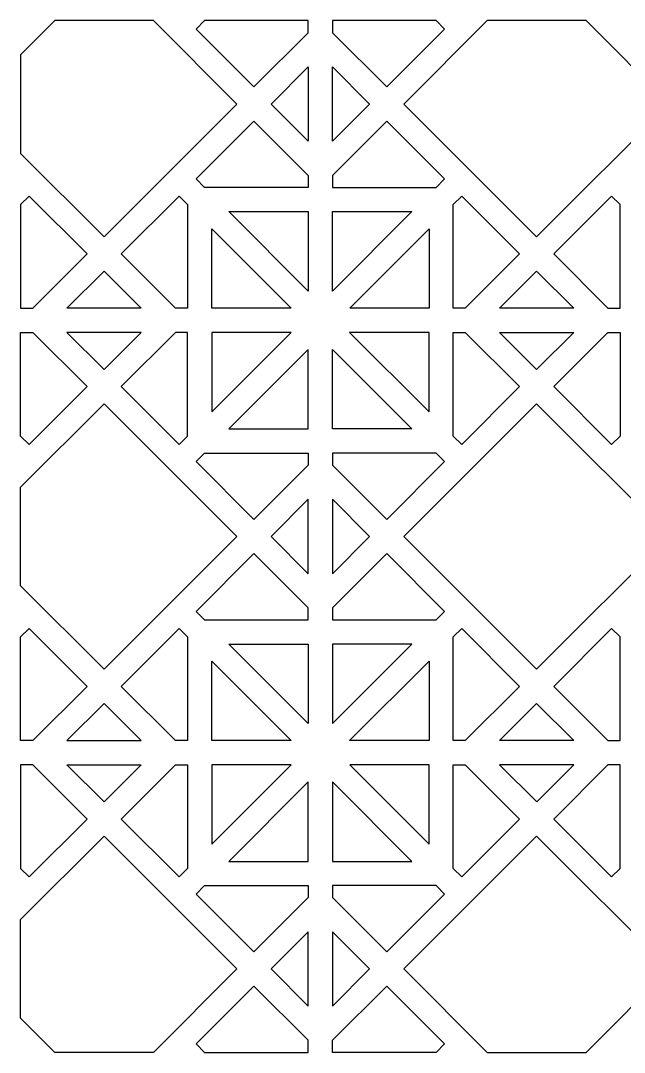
# Model space of a CAD drawing. Header units: centimetres. Extents: x -88 to 88, y -43 to 43.
# Drawn here: x -88.3 to -38.3, y -42.7 to 42.7 of the extents above; entities that cross this region are included whole.
import ezdxf

# ---------------------------------------------------------------- set-up
doc = ezdxf.new("R2010")
doc.units = ezdxf.units.CM
doc.header["$MEASUREMENT"] = 0
doc.layers.add('layer 1', color=7, linetype='Continuous')

msp = doc.modelspace()

# ---------------------------------------------------------------- linework, layer by layer
at = {"layer": 'layer 1', "color": 177}
for points, knots in [([(-68.98414, 37.23366), (-68.98414, 37.23366), (-73.77702, 42.02651), (-73.77702, 42.02651), (-73.77702, 42.02651), (-73.77702, 42.02651), (-73.07435, 42.72918), (-73.07435, 42.72918), (-73.07435, 42.72918), (-73.07435, 42.72918), (-64.48862, 42.72919), (-64.48862, 42.72919), (-64.48862, 42.72919), (-64.48862, 42.72919), (-64.48862, 41.72918), (-64.48862, 41.72918), (-64.48862, 41.72918), (-64.48862, 41.72918), (-68.98414, 37.23366), (-68.98414, 37.23366)], [0, 0, 0, 0, 0.16666667, 0.16666667, 0.16666667, 0.16666667, 0.33333333, 0.33333333, 0.33333333, 0.33333333, 0.5, 0.5, 0.5, 0.5, 0.66666667, 0.66666667, 0.66666667, 0.66666667, 1, 1, 1, 1]), ([(-81.39837, 24.81944), (-81.39837, 24.81944), (-88.30807, 31.72917), (-88.30807, 31.72917), (-88.30807, 31.72917), (-88.30807, 31.72917), (-88.30808, 39.90974), (-88.30808, 39.90974), (-88.30808, 39.90974), (-88.30808, 39.90974), (-85.48864, 42.72916), (-85.48864, 42.72916), (-85.48864, 42.72916), (-85.48864, 42.72916), (-77.3081, 42.72917), (-77.3081, 42.72917), (-77.3081, 42.72917), (-77.3081, 42.72917), (-70.39837, 35.81945), (-70.39837, 35.81945), (-70.39837, 35.81945), (-70.39837, 35.81945), (-81.39837, 24.81944), (-81.39837, 24.81944)], [0, 0, 0, 0, 0.14285714, 0.14285714, 0.14285714, 0.14285714, 0.28571429, 0.28571429, 0.28571429, 0.28571429, 0.42857143, 0.42857143, 0.42857143, 0.42857143, 0.57142857, 0.57142857, 0.57142857, 0.57142857, 0.71428571, 0.71428571, 0.71428571, 0.71428571, 1, 1, 1, 1]), ([(-53.90292, 42.72917), (-53.90292, 42.72917), (-53.20028, 42.02652), (-53.20028, 42.02652), (-53.20028, 42.02652), (-53.20028, 42.02652), (-57.99313, 37.23367), (-57.99313, 37.23367), (-57.99313, 37.23367), (-57.99313, 37.23367), (-62.48862, 41.72917), (-62.48862, 41.72917), (-62.48862, 41.72917), (-62.48862, 41.72917), (-62.48862, 42.72917), (-62.48862, 42.72917), (-62.48862, 42.72917), (-62.48862, 42.72917), (-53.90292, 42.72917), (-53.90292, 42.72917)], [0, 0, 0, 0, 0.16666667, 0.16666667, 0.16666667, 0.16666667, 0.33333333, 0.33333333, 0.33333333, 0.33333333, 0.5, 0.5, 0.5, 0.5, 0.66666667, 0.66666667, 0.66666667, 0.66666667, 1, 1, 1, 1]), ([(-56.57889, 35.81944), (-56.57889, 35.81944), (-49.66918, 42.72917), (-49.66918, 42.72917), (-49.66918, 42.72917), (-49.66918, 42.72917), (-41.48863, 42.72916), (-41.48863, 42.72916), (-41.48863, 42.72916), (-41.48863, 42.72916), (-34.57891, 35.81945), (-34.57891, 35.81945), (-34.57891, 35.81945), (-34.57891, 35.81945), (-45.57889, 24.81944), (-45.57889, 24.81944), (-45.57889, 24.81944), (-45.57889, 24.81944), (-56.57889, 35.81944), (-56.57889, 35.81944)], [0, 0, 0, 0, 0.16666667, 0.16666667, 0.16666667, 0.16666667, 0.33333333, 0.33333333, 0.33333333, 0.33333333, 0.5, 0.5, 0.5, 0.5, 0.66666667, 0.66666667, 0.66666667, 0.66666667, 1, 1, 1, 1]), ([(-67.56993, 35.81946), (-67.56993, 35.81946), (-64.48862, 32.73815), (-64.48862, 32.73815), (-64.48862, 32.73815), (-64.48862, 32.73815), (-64.48862, 38.90076), (-64.48862, 38.90076), (-64.48862, 38.90076), (-64.48862, 38.90076), (-67.56993, 35.81946), (-67.56993, 35.81946)], [0, 0, 0, 0, 0.25, 0.25, 0.25, 0.25, 0.5, 0.5, 0.5, 0.5, 1, 1, 1, 1]), ([(-62.48862, 38.90074), (-62.48862, 38.90074), (-62.48862, 32.73817), (-62.48862, 32.73817), (-62.48862, 32.73817), (-62.48862, 32.73817), (-59.40733, 35.81945), (-59.40733, 35.81945), (-59.40733, 35.81945), (-59.40733, 35.81945), (-62.48862, 38.90074), (-62.48862, 38.90074)], [0, 0, 0, 0, 0.25, 0.25, 0.25, 0.25, 0.5, 0.5, 0.5, 0.5, 1, 1, 1, 1]), ([(-64.48862, 28.90972), (-64.48862, 28.90972), (-64.48862, 29.90973), (-64.48862, 29.90973), (-64.48862, 29.90973), (-64.48862, 29.90973), (-68.98414, 34.40525), (-68.98414, 34.40525), (-68.98414, 34.40525), (-68.98414, 34.40525), (-73.77704, 29.61236), (-73.77704, 29.61236), (-73.77704, 29.61236), (-73.77704, 29.61236), (-73.07439, 28.90972), (-73.07439, 28.90972), (-73.07439, 28.90972), (-73.07439, 28.90972), (-64.48862, 28.90972), (-64.48862, 28.90972)], [0, 0, 0, 0, 0.16666667, 0.16666667, 0.16666667, 0.16666667, 0.33333333, 0.33333333, 0.33333333, 0.33333333, 0.5, 0.5, 0.5, 0.5, 0.66666667, 0.66666667, 0.66666667, 0.66666667, 1, 1, 1, 1]), ([(-62.48862, 28.90972), (-62.48862, 28.90972), (-62.48862, 29.90971), (-62.48862, 29.90971), (-62.48862, 29.90971), (-62.48862, 29.90971), (-57.9931, 34.40522), (-57.9931, 34.40522), (-57.9931, 34.40522), (-57.9931, 34.40522), (-57.95429, 34.36641), (-57.95429, 34.36641), (-57.95429, 34.36641), (-57.95429, 34.36641), (-57.95427, 34.36639), (-57.95427, 34.36639), (-57.95427, 34.36639), (-57.95427, 34.36639), (-53.20025, 29.61235), (-53.20025, 29.61235), (-53.20025, 29.61235), (-53.20025, 29.61235), (-53.90287, 28.90974), (-53.90287, 28.90974), (-53.90287, 28.90974), (-53.90287, 28.90974), (-62.48862, 28.90972), (-62.48862, 28.90972)], [0, 0, 0, 0, 0.125, 0.125, 0.125, 0.125, 0.25, 0.25, 0.25, 0.25, 0.375, 0.375, 0.375, 0.375, 0.5, 0.5, 0.5, 0.5, 0.625, 0.625, 0.625, 0.625, 0.75, 0.75, 0.75, 0.75, 1, 1, 1, 1]), ([(-87.30814, 18.90966), (-87.30814, 18.90966), (-88.30807, 18.90967), (-88.30807, 18.90967), (-88.30807, 18.90967), (-88.30807, 18.90967), (-88.30809, 27.49543), (-88.30809, 27.49543), (-88.30809, 27.49543), (-88.30809, 27.49543), (-87.60542, 28.19809), (-87.60542, 28.19809), (-87.60542, 28.19809), (-87.60542, 28.19809), (-82.81257, 23.40524), (-82.81257, 23.40524), (-82.81257, 23.40524), (-82.81257, 23.40524), (-87.30814, 18.90966), (-87.30814, 18.90966)], [0, 0, 0, 0, 0.16666667, 0.16666667, 0.16666667, 0.16666667, 0.33333333, 0.33333333, 0.33333333, 0.33333333, 0.5, 0.5, 0.5, 0.5, 0.66666667, 0.66666667, 0.66666667, 0.66666667, 1, 1, 1, 1]), ([(-79.98414, 23.40525), (-79.98414, 23.40525), (-75.48856, 18.90966), (-75.48856, 18.90966), (-75.48856, 18.90966), (-75.48856, 18.90966), (-74.48862, 18.90965), (-74.48862, 18.90965), (-74.48862, 18.90965), (-74.48862, 18.90965), (-74.48862, 27.49551), (-74.48862, 27.49551), (-74.48862, 27.49551), (-74.48862, 27.49551), (-75.19126, 28.19815), (-75.19126, 28.19815), (-75.19126, 28.19815), (-75.19126, 28.19815), (-79.98414, 23.40525), (-79.98414, 23.40525)], [0, 0, 0, 0, 0.16666667, 0.16666667, 0.16666667, 0.16666667, 0.33333333, 0.33333333, 0.33333333, 0.33333333, 0.5, 0.5, 0.5, 0.5, 0.66666667, 0.66666667, 0.66666667, 0.66666667, 1, 1, 1, 1]), ([(-46.99311, 23.40523), (-46.99311, 23.40523), (-51.78601, 28.19813), (-51.78601, 28.19813), (-51.78601, 28.19813), (-51.78601, 28.19813), (-52.48862, 27.49555), (-52.48862, 27.49555), (-52.48862, 27.49555), (-52.48862, 27.49555), (-52.48862, 18.90975), (-52.48862, 18.90975), (-52.48862, 18.90975), (-52.48862, 18.90975), (-51.48859, 18.90975), (-51.48859, 18.90975), (-51.48859, 18.90975), (-51.48859, 18.90975), (-46.99311, 23.40523), (-46.99311, 23.40523)], [0, 0, 0, 0, 0.16666667, 0.16666667, 0.16666667, 0.16666667, 0.33333333, 0.33333333, 0.33333333, 0.33333333, 0.5, 0.5, 0.5, 0.5, 0.66666667, 0.66666667, 0.66666667, 0.66666667, 1, 1, 1, 1]), ([(-38.66917, 18.90976), (-38.66917, 18.90976), (-39.66921, 18.90975), (-39.66921, 18.90975), (-39.66921, 18.90975), (-39.66921, 18.90975), (-44.16467, 23.40524), (-44.16467, 23.40524), (-44.16467, 23.40524), (-44.16467, 23.40524), (-39.37181, 28.19811), (-39.37181, 28.19811), (-39.37181, 28.19811), (-39.37181, 28.19811), (-38.66917, 27.49547), (-38.66917, 27.49547), (-38.66917, 27.49547), (-38.66917, 27.49547), (-38.66917, 18.90976), (-38.66917, 18.90976)], [0, 0, 0, 0, 0.16666667, 0.16666667, 0.16666667, 0.16666667, 0.33333333, 0.33333333, 0.33333333, 0.33333333, 0.5, 0.5, 0.5, 0.5, 0.66666667, 0.66666667, 0.66666667, 0.66666667, 1, 1, 1, 1]), ([(-64.48863, 20.32395), (-64.48863, 20.32395), (-64.48864, 26.90969), (-64.48864, 26.90969), (-64.48864, 26.90969), (-64.48864, 26.90969), (-71.07439, 26.90971), (-71.07439, 26.90971), (-71.07439, 26.90971), (-71.07439, 26.90971), (-64.48863, 20.32395), (-64.48863, 20.32395)], [0, 0, 0, 0, 0.25, 0.25, 0.25, 0.25, 0.5, 0.5, 0.5, 0.5, 1, 1, 1, 1]), ([(-62.48864, 26.90969), (-62.48864, 26.90969), (-62.48865, 20.32393), (-62.48865, 20.32393), (-62.48865, 20.32393), (-62.48865, 20.32393), (-55.90287, 26.90971), (-55.90287, 26.90971), (-55.90287, 26.90971), (-55.90287, 26.90971), (-62.48864, 26.90969), (-62.48864, 26.90969)], [0, 0, 0, 0, 0.25, 0.25, 0.25, 0.25, 0.5, 0.5, 0.5, 0.5, 1, 1, 1, 1]), ([(-65.90285, 18.90973), (-65.90285, 18.90973), (-72.48861, 25.4955), (-72.48861, 25.4955), (-72.48861, 25.4955), (-72.48861, 25.4955), (-72.4886, 18.90974), (-72.4886, 18.90974), (-72.4886, 18.90974), (-72.4886, 18.90974), (-65.90285, 18.90973), (-65.90285, 18.90973)], [0, 0, 0, 0, 0.25, 0.25, 0.25, 0.25, 0.5, 0.5, 0.5, 0.5, 1, 1, 1, 1]), ([(-61.06028, 18.90975), (-61.06028, 18.90975), (-54.48863, 18.90975), (-54.48863, 18.90975), (-54.48863, 18.90975), (-54.48863, 18.90975), (-54.48864, 25.49552), (-54.48864, 25.49552), (-54.48864, 25.49552), (-54.48864, 25.49552), (-61.06028, 18.90975), (-61.06028, 18.90975)], [0, 0, 0, 0, 0.25, 0.25, 0.25, 0.25, 0.5, 0.5, 0.5, 0.5, 1, 1, 1, 1]), ([(-84.47971, 18.90967), (-84.47971, 18.90967), (-78.31699, 18.90966), (-78.31699, 18.90966), (-78.31699, 18.90966), (-78.31699, 18.90966), (-81.39835, 21.99103), (-81.39835, 21.99103), (-81.39835, 21.99103), (-81.39835, 21.99103), (-84.47971, 18.90967), (-84.47971, 18.90967)], [0, 0, 0, 0, 0.25, 0.25, 0.25, 0.25, 0.5, 0.5, 0.5, 0.5, 1, 1, 1, 1]), ([(-48.66017, 18.90976), (-48.66017, 18.90976), (-42.49763, 18.90975), (-42.49763, 18.90975), (-42.49763, 18.90975), (-42.49763, 18.90975), (-45.5789, 21.99101), (-45.5789, 21.99101), (-45.5789, 21.99101), (-45.5789, 21.99101), (-48.66017, 18.90976), (-48.66017, 18.90976)], [0, 0, 0, 0, 0.25, 0.25, 0.25, 0.25, 0.5, 0.5, 0.5, 0.5, 1, 1, 1, 1]), ([(-87.30801, 16.90967), (-87.30801, 16.90967), (-88.30807, 16.90966), (-88.30807, 16.90966), (-88.30807, 16.90966), (-88.30807, 16.90966), (-88.30807, 8.3239), (-88.30807, 8.3239), (-88.30807, 8.3239), (-88.30807, 8.3239), (-87.60549, 7.62134), (-87.60549, 7.62134), (-87.60549, 7.62134), (-87.60549, 7.62134), (-82.81257, 12.41422), (-82.81257, 12.41422), (-82.81257, 12.41422), (-82.81257, 12.41422), (-87.30801, 16.90967), (-87.30801, 16.90967)], [0, 0, 0, 0, 0.16666667, 0.16666667, 0.16666667, 0.16666667, 0.33333333, 0.33333333, 0.33333333, 0.33333333, 0.5, 0.5, 0.5, 0.5, 0.66666667, 0.66666667, 0.66666667, 0.66666667, 1, 1, 1, 1]), ([(-84.47966, 16.90974), (-84.47966, 16.90974), (-78.31704, 16.90975), (-78.31704, 16.90975), (-78.31704, 16.90975), (-78.31704, 16.90975), (-81.39835, 13.82843), (-81.39835, 13.82843), (-81.39835, 13.82843), (-81.39835, 13.82843), (-84.47966, 16.90974), (-84.47966, 16.90974)], [0, 0, 0, 0, 0.25, 0.25, 0.25, 0.25, 0.5, 0.5, 0.5, 0.5, 1, 1, 1, 1]), ([(-75.19127, 7.62135), (-75.19127, 7.62135), (-79.98413, 12.41421), (-79.98413, 12.41421), (-79.98413, 12.41421), (-79.98413, 12.41421), (-75.48862, 16.90974), (-75.48862, 16.90974), (-75.48862, 16.90974), (-75.48862, 16.90974), (-74.48862, 16.90974), (-74.48862, 16.90974), (-74.48862, 16.90974), (-74.48862, 16.90974), (-74.48862, 8.32401), (-74.48862, 8.32401), (-74.48862, 8.32401), (-74.48862, 8.32401), (-75.19127, 7.62135), (-75.19127, 7.62135)], [0, 0, 0, 0, 0.16666667, 0.16666667, 0.16666667, 0.16666667, 0.33333333, 0.33333333, 0.33333333, 0.33333333, 0.5, 0.5, 0.5, 0.5, 0.66666667, 0.66666667, 0.66666667, 0.66666667, 1, 1, 1, 1]), ([(-72.4886, 16.90974), (-72.4886, 16.90974), (-65.90282, 16.90973), (-65.90282, 16.90973), (-65.90282, 16.90973), (-65.90282, 16.90973), (-72.4886, 10.32398), (-72.4886, 10.32398), (-72.4886, 10.32398), (-72.4886, 10.32398), (-72.4886, 16.90974), (-72.4886, 16.90974)], [0, 0, 0, 0, 0.25, 0.25, 0.25, 0.25, 0.5, 0.5, 0.5, 0.5, 1, 1, 1, 1]), ([(-54.48864, 10.32394), (-54.48864, 10.32394), (-61.07443, 16.90975), (-61.07443, 16.90975), (-61.07443, 16.90975), (-61.07443, 16.90975), (-54.48864, 16.90975), (-54.48864, 16.90975), (-54.48864, 16.90975), (-54.48864, 16.90975), (-54.48864, 10.32394), (-54.48864, 10.32394)], [0, 0, 0, 0, 0.25, 0.25, 0.25, 0.25, 0.5, 0.5, 0.5, 0.5, 1, 1, 1, 1]), ([(-46.99311, 12.41418), (-46.99311, 12.41418), (-51.48865, 16.90975), (-51.48865, 16.90975), (-51.48865, 16.90975), (-51.48865, 16.90975), (-52.48862, 16.90975), (-52.48862, 16.90975), (-52.48862, 16.90975), (-52.48862, 16.90975), (-52.48861, 8.32393), (-52.48861, 8.32393), (-52.48861, 8.32393), (-52.48861, 8.32393), (-51.78601, 7.62132), (-51.78601, 7.62132), (-51.78601, 7.62132), (-51.78601, 7.62132), (-46.99311, 12.41418), (-46.99311, 12.41418)], [0, 0, 0, 0, 0.16666667, 0.16666667, 0.16666667, 0.16666667, 0.33333333, 0.33333333, 0.33333333, 0.33333333, 0.5, 0.5, 0.5, 0.5, 0.66666667, 0.66666667, 0.66666667, 0.66666667, 1, 1, 1, 1]), ([(-45.57889, 13.8284), (-45.57889, 13.8284), (-42.49757, 16.90975), (-42.49757, 16.90975), (-42.49757, 16.90975), (-42.49757, 16.90975), (-48.66023, 16.90975), (-48.66023, 16.90975), (-48.66023, 16.90975), (-48.66023, 16.90975), (-45.57889, 13.8284), (-45.57889, 13.8284)], [0, 0, 0, 0, 0.25, 0.25, 0.25, 0.25, 0.5, 0.5, 0.5, 0.5, 1, 1, 1, 1]), ([(-38.66917, 8.32387), (-38.66917, 8.32387), (-38.66917, 16.90975), (-38.66917, 16.90975), (-38.66917, 16.90975), (-38.66917, 16.90975), (-39.66915, 16.90975), (-39.66915, 16.90975), (-39.66915, 16.90975), (-39.66915, 16.90975), (-44.16468, 12.41418), (-44.16468, 12.41418), (-44.16468, 12.41418), (-44.16468, 12.41418), (-39.37178, 7.62128), (-39.37178, 7.62128), (-39.37178, 7.62128), (-39.37178, 7.62128), (-38.66917, 8.32387), (-38.66917, 8.32387)], [0, 0, 0, 0, 0.16666667, 0.16666667, 0.16666667, 0.16666667, 0.33333333, 0.33333333, 0.33333333, 0.33333333, 0.5, 0.5, 0.5, 0.5, 0.66666667, 0.66666667, 0.66666667, 0.66666667, 1, 1, 1, 1]), ([(-64.48865, 15.49551), (-64.48865, 15.49551), (-64.48864, 8.90974), (-64.48864, 8.90974), (-64.48864, 8.90974), (-64.48864, 8.90974), (-71.07442, 8.90974), (-71.07442, 8.90974), (-71.07442, 8.90974), (-71.07442, 8.90974), (-64.48865, 15.49551), (-64.48865, 15.49551)], [0, 0, 0, 0, 0.25, 0.25, 0.25, 0.25, 0.5, 0.5, 0.5, 0.5, 1, 1, 1, 1]), ([(-62.48863, 15.49552), (-62.48863, 15.49552), (-62.48863, 8.90974), (-62.48863, 8.90974), (-62.48863, 8.90974), (-62.48863, 8.90974), (-55.90284, 8.90972), (-55.90284, 8.90972), (-55.90284, 8.90972), (-55.90284, 8.90972), (-62.48863, 15.49552), (-62.48863, 15.49552)], [0, 0, 0, 0, 0.25, 0.25, 0.25, 0.25, 0.5, 0.5, 0.5, 0.5, 1, 1, 1, 1]), ([(-81.39835, 11), (-81.39835, 11), (-88.30809, 4.0903), (-88.30809, 4.0903), (-88.30809, 4.0903), (-88.30809, 4.0903), (-88.30808, -4.09027), (-88.30808, -4.09027), (-88.30808, -4.09027), (-88.30808, -4.09027), (-81.39835, -10.99998), (-81.39835, -10.99998), (-81.39835, -10.99998), (-81.39835, -10.99998), (-70.39836, 0.00001), (-70.39836, 0.00001), (-70.39836, 0.00001), (-70.39836, 0.00001), (-81.38835, 10.99), (-81.38835, 10.99), (-81.38835, 10.99), (-81.38835, 10.99), (-81.38836, 10.99001), (-81.38836, 10.99001), (-81.38836, 10.99001), (-81.38836, 10.99001), (-81.39835, 11), (-81.39835, 11)], [0, 0, 0, 0, 0.125, 0.125, 0.125, 0.125, 0.25, 0.25, 0.25, 0.25, 0.375, 0.375, 0.375, 0.375, 0.5, 0.5, 0.5, 0.5, 0.625, 0.625, 0.625, 0.625, 0.75, 0.75, 0.75, 0.75, 1, 1, 1, 1]), ([(-45.57889, -10.99999), (-45.57889, -10.99999), (-34.57892, 0.00001), (-34.57892, 0.00001), (-34.57892, 0.00001), (-34.57892, 0.00001), (-45.5789, 10.99998), (-45.5789, 10.99998), (-45.5789, 10.99998), (-45.5789, 10.99998), (-56.57889, 0), (-56.57889, 0), (-56.57889, 0), (-56.57889, 0), (-45.57889, -10.99999), (-45.57889, -10.99999)], [0, 0, 0, 0, 0.2, 0.2, 0.2, 0.2, 0.4, 0.4, 0.4, 0.4, 0.6, 0.6, 0.6, 0.6, 1, 1, 1, 1]), ([(-68.98414, 1.41422), (-68.98414, 1.41422), (-64.48862, 5.90973), (-64.48862, 5.90973), (-64.48862, 5.90973), (-64.48862, 5.90973), (-64.48862, 6.90972), (-64.48862, 6.90972), (-64.48862, 6.90972), (-64.48862, 6.90972), (-73.07447, 6.90974), (-73.07447, 6.90974), (-73.07447, 6.90974), (-73.07447, 6.90974), (-73.77704, 6.20712), (-73.77704, 6.20712), (-73.77704, 6.20712), (-73.77704, 6.20712), (-68.98414, 1.41422), (-68.98414, 1.41422)], [0, 0, 0, 0, 0.16666667, 0.16666667, 0.16666667, 0.16666667, 0.33333333, 0.33333333, 0.33333333, 0.33333333, 0.5, 0.5, 0.5, 0.5, 0.66666667, 0.66666667, 0.66666667, 0.66666667, 1, 1, 1, 1]), ([(-62.48861, 5.90971), (-62.48861, 5.90971), (-62.48862, 6.9097), (-62.48862, 6.9097), (-62.48862, 6.9097), (-62.48862, 6.9097), (-53.90281, 6.90972), (-53.90281, 6.90972), (-53.90281, 6.90972), (-53.90281, 6.90972), (-53.20023, 6.20712), (-53.20023, 6.20712), (-53.20023, 6.20712), (-53.20023, 6.20712), (-57.99312, 1.41423), (-57.99312, 1.41423), (-57.99312, 1.41423), (-57.99312, 1.41423), (-62.48861, 5.90971), (-62.48861, 5.90971)], [0, 0, 0, 0, 0.16666667, 0.16666667, 0.16666667, 0.16666667, 0.33333333, 0.33333333, 0.33333333, 0.33333333, 0.5, 0.5, 0.5, 0.5, 0.66666667, 0.66666667, 0.66666667, 0.66666667, 1, 1, 1, 1]), ([(-64.48863, 3.0813), (-64.48863, 3.0813), (-64.48862, -3.0813), (-64.48862, -3.0813), (-64.48862, -3.0813), (-64.48862, -3.0813), (-67.56993, 0), (-67.56993, 0), (-67.56993, 0), (-67.56993, 0), (-64.48863, 3.0813), (-64.48863, 3.0813)], [0, 0, 0, 0, 0.25, 0.25, 0.25, 0.25, 0.5, 0.5, 0.5, 0.5, 1, 1, 1, 1]), ([(-62.48863, -3.08128), (-62.48863, -3.08128), (-62.48863, 3.08131), (-62.48863, 3.08131), (-62.48863, 3.08131), (-62.48863, 3.08131), (-59.40734, 0.00002), (-59.40734, 0.00002), (-59.40734, 0.00002), (-59.40734, 0.00002), (-62.48863, -3.08128), (-62.48863, -3.08128)], [0, 0, 0, 0, 0.25, 0.25, 0.25, 0.25, 0.5, 0.5, 0.5, 0.5, 1, 1, 1, 1]), ([(-64.48862, -6.90974), (-64.48862, -6.90974), (-73.07437, -6.90973), (-73.07437, -6.90973), (-73.07437, -6.90973), (-73.07437, -6.90973), (-73.77702, -6.20707), (-73.77702, -6.20707), (-73.77702, -6.20707), (-73.77702, -6.20707), (-68.98415, -1.41421), (-68.98415, -1.41421), (-68.98415, -1.41421), (-68.98415, -1.41421), (-64.48862, -5.90973), (-64.48862, -5.90973), (-64.48862, -5.90973), (-64.48862, -5.90973), (-64.48862, -6.90898), (-64.48862, -6.90898), (-64.48862, -6.90898), (-64.48862, -6.90898), (-64.48862, -6.90973), (-64.48862, -6.90973), (-64.48862, -6.90973), (-64.48862, -6.90973), (-64.48862, -6.90974), (-64.48862, -6.90974)], [0, 0, 0, 0, 0.125, 0.125, 0.125, 0.125, 0.25, 0.25, 0.25, 0.25, 0.375, 0.375, 0.375, 0.375, 0.5, 0.5, 0.5, 0.5, 0.625, 0.625, 0.625, 0.625, 0.75, 0.75, 0.75, 0.75, 1, 1, 1, 1]), ([(-53.90292, -6.90973), (-53.90292, -6.90973), (-62.48861, -6.90973), (-62.48861, -6.90973), (-62.48861, -6.90973), (-62.48861, -6.90973), (-62.48864, -5.90973), (-62.48864, -5.90973), (-62.48864, -5.90973), (-62.48864, -5.90973), (-57.99311, -1.41421), (-57.99311, -1.41421), (-57.99311, -1.41421), (-57.99311, -1.41421), (-53.20027, -6.20704), (-53.20027, -6.20704), (-53.20027, -6.20704), (-53.20027, -6.20704), (-53.90292, -6.90973), (-53.90292, -6.90973)], [0, 0, 0, 0, 0.16666667, 0.16666667, 0.16666667, 0.16666667, 0.33333333, 0.33333333, 0.33333333, 0.33333333, 0.5, 0.5, 0.5, 0.5, 0.66666667, 0.66666667, 0.66666667, 0.66666667, 1, 1, 1, 1]), ([(-88.30807, -16.90973), (-88.30807, -16.90973), (-87.30808, -16.90973), (-87.30808, -16.90973), (-87.30808, -16.90973), (-87.30808, -16.90973), (-82.81257, -12.41421), (-82.81257, -12.41421), (-82.81257, -12.41421), (-82.81257, -12.41421), (-87.60544, -7.62134), (-87.60544, -7.62134), (-87.60544, -7.62134), (-87.60544, -7.62134), (-88.30807, -8.32398), (-88.30807, -8.32398), (-88.30807, -8.32398), (-88.30807, -8.32398), (-88.30807, -16.90973), (-88.30807, -16.90973)], [0, 0, 0, 0, 0.16666667, 0.16666667, 0.16666667, 0.16666667, 0.33333333, 0.33333333, 0.33333333, 0.33333333, 0.5, 0.5, 0.5, 0.5, 0.66666667, 0.66666667, 0.66666667, 0.66666667, 1, 1, 1, 1]), ([(-75.48867, -16.90968), (-75.48867, -16.90968), (-74.48862, -16.90968), (-74.48862, -16.90968), (-74.48862, -16.90968), (-74.48862, -16.90968), (-74.48862, -8.32391), (-74.48862, -8.32391), (-74.48862, -8.32391), (-74.48862, -8.32391), (-75.19123, -7.6213), (-75.19123, -7.6213), (-75.19123, -7.6213), (-75.19123, -7.6213), (-79.98413, -12.4142), (-79.98413, -12.4142), (-79.98413, -12.4142), (-79.98413, -12.4142), (-75.48867, -16.90968), (-75.48867, -16.90968)], [0, 0, 0, 0, 0.16666667, 0.16666667, 0.16666667, 0.16666667, 0.33333333, 0.33333333, 0.33333333, 0.33333333, 0.5, 0.5, 0.5, 0.5, 0.66666667, 0.66666667, 0.66666667, 0.66666667, 1, 1, 1, 1]), ([(-52.48862, -16.90967), (-52.48862, -16.90967), (-51.48858, -16.90967), (-51.48858, -16.90967), (-51.48858, -16.90967), (-51.48858, -16.90967), (-46.99311, -12.41419), (-46.99311, -12.41419), (-46.99311, -12.41419), (-46.99311, -12.41419), (-51.78603, -7.62128), (-51.78603, -7.62128), (-51.78603, -7.62128), (-51.78603, -7.62128), (-52.48862, -8.32385), (-52.48862, -8.32385), (-52.48862, -8.32385), (-52.48862, -8.32385), (-52.48862, -16.90967), (-52.48862, -16.90967)], [0, 0, 0, 0, 0.16666667, 0.16666667, 0.16666667, 0.16666667, 0.33333333, 0.33333333, 0.33333333, 0.33333333, 0.5, 0.5, 0.5, 0.5, 0.66666667, 0.66666667, 0.66666667, 0.66666667, 1, 1, 1, 1]), ([(-39.66916, -16.90973), (-39.66916, -16.90973), (-44.16468, -12.41419), (-44.16468, -12.41419), (-44.16468, -12.41419), (-44.16468, -12.41419), (-39.3718, -7.62129), (-39.3718, -7.62129), (-39.3718, -7.62129), (-39.3718, -7.62129), (-38.66917, -8.32392), (-38.66917, -8.32392), (-38.66917, -8.32392), (-38.66917, -8.32392), (-38.66917, -16.90973), (-38.66917, -16.90973), (-38.66917, -16.90973), (-38.66917, -16.90973), (-39.66916, -16.90973), (-39.66916, -16.90973)], [0, 0, 0, 0, 0.16666667, 0.16666667, 0.16666667, 0.16666667, 0.33333333, 0.33333333, 0.33333333, 0.33333333, 0.5, 0.5, 0.5, 0.5, 0.66666667, 0.66666667, 0.66666667, 0.66666667, 1, 1, 1, 1]), ([(-64.48865, -15.49552), (-64.48865, -15.49552), (-64.48864, -8.90975), (-64.48864, -8.90975), (-64.48864, -8.90975), (-64.48864, -8.90975), (-71.07442, -8.90975), (-71.07442, -8.90975), (-71.07442, -8.90975), (-71.07442, -8.90975), (-64.48865, -15.49552), (-64.48865, -15.49552)], [0, 0, 0, 0, 0.25, 0.25, 0.25, 0.25, 0.5, 0.5, 0.5, 0.5, 1, 1, 1, 1]), ([(-62.48863, -15.49553), (-62.48863, -15.49553), (-62.48863, -8.90975), (-62.48863, -8.90975), (-62.48863, -8.90975), (-62.48863, -8.90975), (-55.90284, -8.90973), (-55.90284, -8.90973), (-55.90284, -8.90973), (-55.90284, -8.90973), (-62.48863, -15.49553), (-62.48863, -15.49553)], [0, 0, 0, 0, 0.25, 0.25, 0.25, 0.25, 0.5, 0.5, 0.5, 0.5, 1, 1, 1, 1]), ([(-72.4886, -16.90975), (-72.4886, -16.90975), (-65.90282, -16.90974), (-65.90282, -16.90974), (-65.90282, -16.90974), (-65.90282, -16.90974), (-72.4886, -10.32399), (-72.4886, -10.32399), (-72.4886, -10.32399), (-72.4886, -10.32399), (-72.4886, -16.90975), (-72.4886, -16.90975)], [0, 0, 0, 0, 0.25, 0.25, 0.25, 0.25, 0.5, 0.5, 0.5, 0.5, 1, 1, 1, 1]), ([(-54.48864, -10.32395), (-54.48864, -10.32395), (-61.07443, -16.90976), (-61.07443, -16.90976), (-61.07443, -16.90976), (-61.07443, -16.90976), (-54.48864, -16.90976), (-54.48864, -16.90976), (-54.48864, -16.90976), (-54.48864, -16.90976), (-54.48864, -10.32395), (-54.48864, -10.32395)], [0, 0, 0, 0, 0.25, 0.25, 0.25, 0.25, 0.5, 0.5, 0.5, 0.5, 1, 1, 1, 1]), ([(-81.39836, -13.82843), (-81.39836, -13.82843), (-78.31705, -16.90973), (-78.31705, -16.90973), (-78.31705, -16.90973), (-78.31705, -16.90973), (-84.47964, -16.90973), (-84.47964, -16.90973), (-84.47964, -16.90973), (-84.47964, -16.90973), (-81.39836, -13.82843), (-81.39836, -13.82843)], [0, 0, 0, 0, 0.25, 0.25, 0.25, 0.25, 0.5, 0.5, 0.5, 0.5, 1, 1, 1, 1]), ([(-48.66016, -16.90967), (-48.66016, -16.90967), (-42.49764, -16.90967), (-42.49764, -16.90967), (-42.49764, -16.90967), (-42.49764, -16.90967), (-45.5789, -13.82841), (-45.5789, -13.82841), (-45.5789, -13.82841), (-45.5789, -13.82841), (-48.66016, -16.90967), (-48.66016, -16.90967)], [0, 0, 0, 0, 0.25, 0.25, 0.25, 0.25, 0.5, 0.5, 0.5, 0.5, 1, 1, 1, 1]), ([(-87.60546, -28.19809), (-87.60546, -28.19809), (-88.30807, -27.49551), (-88.30807, -27.49551), (-88.30807, -27.49551), (-88.30807, -27.49551), (-88.30807, -18.90973), (-88.30807, -18.90973), (-88.30807, -18.90973), (-88.30807, -18.90973), (-87.30807, -18.90973), (-87.30807, -18.90973), (-87.30807, -18.90973), (-87.30807, -18.90973), (-82.81257, -23.40522), (-82.81257, -23.40522), (-82.81257, -23.40522), (-82.81257, -23.40522), (-87.60546, -28.19809), (-87.60546, -28.19809)], [0, 0, 0, 0, 0.16666667, 0.16666667, 0.16666667, 0.16666667, 0.33333333, 0.33333333, 0.33333333, 0.33333333, 0.5, 0.5, 0.5, 0.5, 0.66666667, 0.66666667, 0.66666667, 0.66666667, 1, 1, 1, 1]), ([(-78.31709, -18.90973), (-78.31709, -18.90973), (-84.47963, -18.90973), (-84.47963, -18.90973), (-84.47963, -18.90973), (-84.47963, -18.90973), (-81.39836, -21.99101), (-81.39836, -21.99101), (-81.39836, -21.99101), (-81.39836, -21.99101), (-78.31709, -18.90973), (-78.31709, -18.90973)], [0, 0, 0, 0, 0.25, 0.25, 0.25, 0.25, 0.5, 0.5, 0.5, 0.5, 1, 1, 1, 1]), ([(-74.48862, -27.49539), (-74.48862, -27.49539), (-74.48862, -18.90967), (-74.48862, -18.90967), (-74.48862, -18.90967), (-74.48862, -18.90967), (-75.48857, -18.90967), (-75.48857, -18.90967), (-75.48857, -18.90967), (-75.48857, -18.90967), (-79.98413, -23.40524), (-79.98413, -23.40524), (-79.98413, -23.40524), (-79.98413, -23.40524), (-75.19129, -28.19807), (-75.19129, -28.19807), (-75.19129, -28.19807), (-75.19129, -28.19807), (-74.48862, -27.49539), (-74.48862, -27.49539)], [0, 0, 0, 0, 0.16666667, 0.16666667, 0.16666667, 0.16666667, 0.33333333, 0.33333333, 0.33333333, 0.33333333, 0.5, 0.5, 0.5, 0.5, 0.66666667, 0.66666667, 0.66666667, 0.66666667, 1, 1, 1, 1]), ([(-65.90285, -18.90974), (-65.90285, -18.90974), (-72.48861, -25.49551), (-72.48861, -25.49551), (-72.48861, -25.49551), (-72.48861, -25.49551), (-72.4886, -18.90975), (-72.4886, -18.90975), (-72.4886, -18.90975), (-72.4886, -18.90975), (-65.90285, -18.90974), (-65.90285, -18.90974)], [0, 0, 0, 0, 0.25, 0.25, 0.25, 0.25, 0.5, 0.5, 0.5, 0.5, 1, 1, 1, 1]), ([(-61.06028, -18.90976), (-61.06028, -18.90976), (-54.48863, -18.90976), (-54.48863, -18.90976), (-54.48863, -18.90976), (-54.48863, -18.90976), (-54.48864, -25.49553), (-54.48864, -25.49553), (-54.48864, -25.49553), (-54.48864, -25.49553), (-61.06028, -18.90976), (-61.06028, -18.90976)], [0, 0, 0, 0, 0.25, 0.25, 0.25, 0.25, 0.5, 0.5, 0.5, 0.5, 1, 1, 1, 1]), ([(-51.48866, -18.90969), (-51.48866, -18.90969), (-52.48862, -18.90969), (-52.48862, -18.90969), (-52.48862, -18.90969), (-52.48862, -18.90969), (-52.48863, -27.49546), (-52.48863, -27.49546), (-52.48863, -27.49546), (-52.48863, -27.49546), (-51.786, -28.19809), (-51.786, -28.19809), (-51.786, -28.19809), (-51.786, -28.19809), (-46.99312, -23.40525), (-46.99312, -23.40525), (-46.99312, -23.40525), (-46.99312, -23.40525), (-51.48866, -18.90969), (-51.48866, -18.90969)], [0, 0, 0, 0, 0.16666667, 0.16666667, 0.16666667, 0.16666667, 0.33333333, 0.33333333, 0.33333333, 0.33333333, 0.5, 0.5, 0.5, 0.5, 0.66666667, 0.66666667, 0.66666667, 0.66666667, 1, 1, 1, 1]), ([(-48.66024, -18.90968), (-48.66024, -18.90968), (-42.49756, -18.90967), (-42.49756, -18.90967), (-42.49756, -18.90967), (-42.49756, -18.90967), (-45.5739, -21.98603), (-45.5739, -21.98603), (-45.5739, -21.98603), (-45.5739, -21.98603), (-48.66024, -18.90968), (-48.66024, -18.90968)], [0, 0, 0, 0, 0.25, 0.25, 0.25, 0.25, 0.5, 0.5, 0.5, 0.5, 1, 1, 1, 1]), ([(-39.37179, -28.19815), (-39.37179, -28.19815), (-44.16468, -23.40524), (-44.16468, -23.40524), (-44.16468, -23.40524), (-44.16468, -23.40524), (-39.66918, -18.90973), (-39.66918, -18.90973), (-39.66918, -18.90973), (-39.66918, -18.90973), (-38.66917, -18.90973), (-38.66917, -18.90973), (-38.66917, -18.90973), (-38.66917, -18.90973), (-38.66918, -27.49552), (-38.66918, -27.49552), (-38.66918, -27.49552), (-38.66918, -27.49552), (-39.37179, -28.19815), (-39.37179, -28.19815)], [0, 0, 0, 0, 0.16666667, 0.16666667, 0.16666667, 0.16666667, 0.33333333, 0.33333333, 0.33333333, 0.33333333, 0.5, 0.5, 0.5, 0.5, 0.66666667, 0.66666667, 0.66666667, 0.66666667, 1, 1, 1, 1]), ([(-64.48863, -20.32396), (-64.48863, -20.32396), (-64.48864, -26.9097), (-64.48864, -26.9097), (-64.48864, -26.9097), (-64.48864, -26.9097), (-71.07439, -26.90972), (-71.07439, -26.90972), (-71.07439, -26.90972), (-71.07439, -26.90972), (-64.48863, -20.32396), (-64.48863, -20.32396)], [0, 0, 0, 0, 0.25, 0.25, 0.25, 0.25, 0.5, 0.5, 0.5, 0.5, 1, 1, 1, 1]), ([(-62.48864, -26.9097), (-62.48864, -26.9097), (-62.48865, -20.32394), (-62.48865, -20.32394), (-62.48865, -20.32394), (-62.48865, -20.32394), (-55.90287, -26.90972), (-55.90287, -26.90972), (-55.90287, -26.90972), (-55.90287, -26.90972), (-62.48864, -26.9097), (-62.48864, -26.9097)], [0, 0, 0, 0, 0.25, 0.25, 0.25, 0.25, 0.5, 0.5, 0.5, 0.5, 1, 1, 1, 1]), ([(-81.39836, -24.81944), (-81.39836, -24.81944), (-88.30807, -31.72913), (-88.30807, -31.72913), (-88.30807, -31.72913), (-88.30807, -31.72913), (-88.30807, -39.90973), (-88.30807, -39.90973), (-88.30807, -39.90973), (-88.30807, -39.90973), (-85.48861, -42.72919), (-85.48861, -42.72919), (-85.48861, -42.72919), (-85.48861, -42.72919), (-77.30812, -42.72918), (-77.30812, -42.72918), (-77.30812, -42.72918), (-77.30812, -42.72918), (-70.39836, -35.81944), (-70.39836, -35.81944), (-70.39836, -35.81944), (-70.39836, -35.81944), (-81.39836, -24.81944), (-81.39836, -24.81944)], [0, 0, 0, 0, 0.14285714, 0.14285714, 0.14285714, 0.14285714, 0.28571429, 0.28571429, 0.28571429, 0.28571429, 0.42857143, 0.42857143, 0.42857143, 0.42857143, 0.57142857, 0.57142857, 0.57142857, 0.57142857, 0.71428571, 0.71428571, 0.71428571, 0.71428571, 1, 1, 1, 1]), ([(-41.48864, -42.72918), (-41.48864, -42.72918), (-49.66917, -42.72918), (-49.66917, -42.72918), (-49.66917, -42.72918), (-49.66917, -42.72918), (-56.5789, -35.81945), (-56.5789, -35.81945), (-56.5789, -35.81945), (-56.5789, -35.81945), (-45.57889, -24.81945), (-45.57889, -24.81945), (-45.57889, -24.81945), (-45.57889, -24.81945), (-34.57891, -35.81944), (-34.57891, -35.81944), (-34.57891, -35.81944), (-34.57891, -35.81944), (-41.48864, -42.72918), (-41.48864, -42.72918)], [0, 0, 0, 0, 0.16666667, 0.16666667, 0.16666667, 0.16666667, 0.33333333, 0.33333333, 0.33333333, 0.33333333, 0.5, 0.5, 0.5, 0.5, 0.66666667, 0.66666667, 0.66666667, 0.66666667, 1, 1, 1, 1]), ([(-64.48862, -29.90972), (-64.48862, -29.90972), (-64.48862, -28.90973), (-64.48862, -28.90973), (-64.48862, -28.90973), (-64.48862, -28.90973), (-73.07451, -28.90971), (-73.07451, -28.90971), (-73.07451, -28.90971), (-73.07451, -28.90971), (-73.77707, -29.6123), (-73.77707, -29.6123), (-73.77707, -29.6123), (-73.77707, -29.6123), (-68.98414, -34.40523), (-68.98414, -34.40523), (-68.98414, -34.40523), (-68.98414, -34.40523), (-64.48862, -29.90972), (-64.48862, -29.90972)], [0, 0, 0, 0, 0.16666667, 0.16666667, 0.16666667, 0.16666667, 0.33333333, 0.33333333, 0.33333333, 0.33333333, 0.5, 0.5, 0.5, 0.5, 0.66666667, 0.66666667, 0.66666667, 0.66666667, 1, 1, 1, 1]), ([(-57.99312, -34.40522), (-57.99312, -34.40522), (-62.48862, -29.90973), (-62.48862, -29.90973), (-62.48862, -29.90973), (-62.48862, -29.90973), (-62.48861, -28.90973), (-62.48861, -28.90973), (-62.48861, -28.90973), (-62.48861, -28.90973), (-53.90279, -28.90973), (-53.90279, -28.90973), (-53.90279, -28.90973), (-53.90279, -28.90973), (-53.20021, -29.61231), (-53.20021, -29.61231), (-53.20021, -29.61231), (-53.20021, -29.61231), (-57.99312, -34.40522), (-57.99312, -34.40522)], [0, 0, 0, 0, 0.16666667, 0.16666667, 0.16666667, 0.16666667, 0.33333333, 0.33333333, 0.33333333, 0.33333333, 0.5, 0.5, 0.5, 0.5, 0.66666667, 0.66666667, 0.66666667, 0.66666667, 1, 1, 1, 1]), ([(-67.56991, -35.81946), (-67.56991, -35.81946), (-64.48862, -32.73814), (-64.48862, -32.73814), (-64.48862, -32.73814), (-64.48862, -32.73814), (-64.48862, -38.90075), (-64.48862, -38.90075), (-64.48862, -38.90075), (-64.48862, -38.90075), (-67.56991, -35.81946), (-67.56991, -35.81946)], [0, 0, 0, 0, 0.25, 0.25, 0.25, 0.25, 0.5, 0.5, 0.5, 0.5, 1, 1, 1, 1]), ([(-62.48862, -32.73818), (-62.48862, -32.73818), (-59.40732, -35.81943), (-59.40732, -35.81943), (-59.40732, -35.81943), (-59.40732, -35.81943), (-62.48861, -38.90072), (-62.48861, -38.90072), (-62.48861, -38.90072), (-62.48861, -38.90072), (-62.48862, -32.73818), (-62.48862, -32.73818)], [0, 0, 0, 0, 0.25, 0.25, 0.25, 0.25, 0.5, 0.5, 0.5, 0.5, 1, 1, 1, 1]), ([(-64.48862, -42.72919), (-64.48862, -42.72919), (-73.0744, -42.72918), (-73.0744, -42.72918), (-73.0744, -42.72918), (-73.0744, -42.72918), (-73.77705, -42.02653), (-73.77705, -42.02653), (-73.77705, -42.02653), (-73.77705, -42.02653), (-68.98414, -37.23366), (-68.98414, -37.23366), (-68.98414, -37.23366), (-68.98414, -37.23366), (-64.48862, -41.72918), (-64.48862, -41.72918), (-64.48862, -41.72918), (-64.48862, -41.72918), (-64.48862, -42.72919), (-64.48862, -42.72919)], [0, 0, 0, 0, 0.16666667, 0.16666667, 0.16666667, 0.16666667, 0.33333333, 0.33333333, 0.33333333, 0.33333333, 0.5, 0.5, 0.5, 0.5, 0.66666667, 0.66666667, 0.66666667, 0.66666667, 1, 1, 1, 1]), ([(-62.48862, -42.72918), (-62.48862, -42.72918), (-53.90285, -42.72918), (-53.90285, -42.72918), (-53.90285, -42.72918), (-53.90285, -42.72918), (-53.20023, -42.02655), (-53.20023, -42.02655), (-53.20023, -42.02655), (-53.20023, -42.02655), (-57.99313, -37.23366), (-57.99313, -37.23366), (-57.99313, -37.23366), (-57.99313, -37.23366), (-62.48863, -41.72918), (-62.48863, -41.72918), (-62.48863, -41.72918), (-62.48863, -41.72918), (-62.48862, -42.72918), (-62.48862, -42.72918)], [0, 0, 0, 0, 0.16666667, 0.16666667, 0.16666667, 0.16666667, 0.33333333, 0.33333333, 0.33333333, 0.33333333, 0.5, 0.5, 0.5, 0.5, 0.66666667, 0.66666667, 0.66666667, 0.66666667, 1, 1, 1, 1])]:
    msp.add_open_spline(points, degree=3, knots=knots, dxfattribs=at)

doc.saveas('drawing.dxf')
